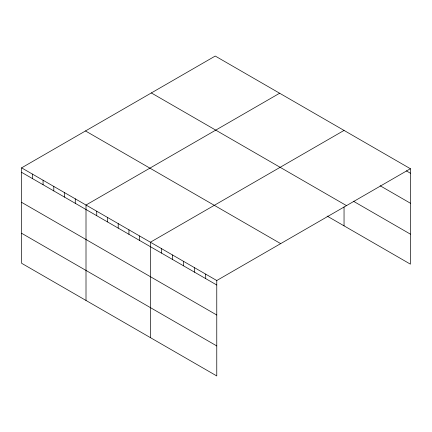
<?xml version="1.0" encoding="UTF-8"?>
<svg xmlns="http://www.w3.org/2000/svg" width="432" height="432" viewBox="0 0 432 432"><rect width="100%" height="100%" fill="white"/><g stroke="black" fill="none" stroke-linecap="round" stroke-linejoin="round"><path stroke-width="0.65" d="M21.6 167.848L216.767 280.525L216.767 375.948L21.6 263.272L21.6 167.848L215.233 56.052L410.4 168.728L410.4 264.152L327.094 216.059M279.639 93.236L86.006 205.033L86.006 300.456M344.045 130.421L150.406 242.212L150.406 337.635M216.767 280.525L410.4 168.728M406.323 170.856L410.4 173.21M380.133 185.749L410.4 203.224M353.36 201.209L410.4 234.144M151.335 92.945L346.502 205.621M85.498 130.955L280.665 243.632M21.6 172.33L216.767 285.007M21.6 202.338L216.767 315.014M21.6 233.258L216.767 345.935M344.045 206.923L344.045 225.844M205.708 274.136L205.708 278.618M194.648 267.754L194.648 272.236M183.589 261.371L183.589 265.847M172.525 254.983L172.525 259.465M161.465 248.6L161.465 253.082M139.676 236.018L139.676 240.5M128.941 229.819L128.941 234.301M118.206 223.619L118.206 228.101M107.471 217.426L107.471 221.908M96.741 211.226L96.741 215.708M75.271 198.833L75.271 203.315M64.535 192.634L64.535 197.116M53.8 186.44L53.8 190.917M43.07 180.241L43.07 184.723M32.335 174.042L32.335 178.524"/></g></svg>
